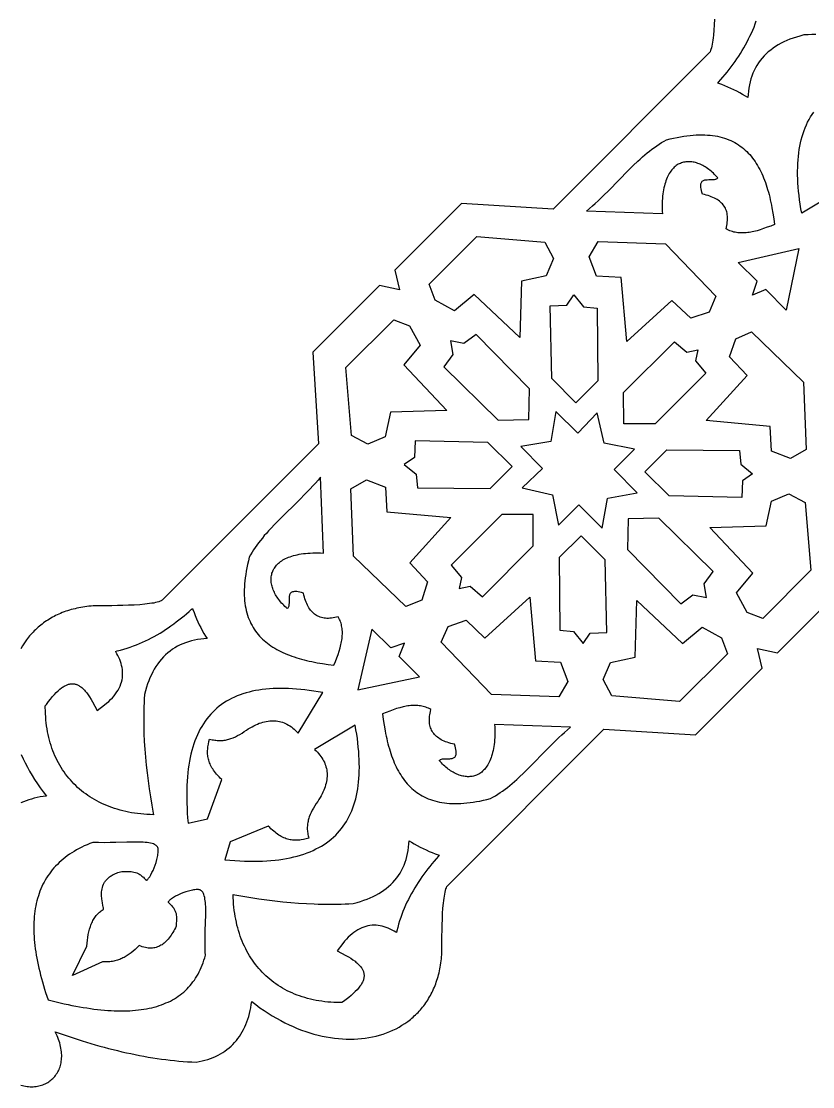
# Model space of a CAD drawing. Extents: x -535 to 1345, y -535 to 535.
# Drawn here: x -253.5 to -157.1, y 110.4 to 240.1 of the extents above; entities that cross this region are included whole.
import ezdxf

# ---------------------------------------------------------------- set-up
doc = ezdxf.new("R2010")
doc.units = 0
doc.layers.add('LAYER_1', color=18, linetype='CONTINUOUS')
doc.layers.add('LAYER_10', color=174, linetype='CONTINUOUS')

msp = doc.modelspace()

# ---------------------------------------------------------------- linework, layer by layer
at = {"layer": 'LAYER_1'}
for points in [[(-156.71, 238.55), (-157.18, 238.53), (-157.64, 238.51), (-158.16, 238.48), (-158.64, 238.35), (-159.06, 238.23), (-159.46, 238.1), (-159.85, 237.96), (-160.22, 237.81), (-160.59, 237.64), (-160.94, 237.47), (-161.27, 237.28), (-161.6, 237.08), (-161.91, 236.87), (-162.2, 236.65), (-162.49, 236.42), (-162.75, 236.17), (-163.01, 235.92), (-163.25, 235.65), (-163.47, 235.37), (-163.68, 235.08), (-163.87, 234.78), (-164.05, 234.47), (-164.21, 234.15), (-164.36, 233.82), (-164.49, 233.48), (-164.61, 233.13), (-164.71, 232.77), (-164.79, 232.4), (-164.86, 232.02), (-164.92, 231.63), (-164.96, 231.24), (-164.98, 230.86), (-165.27, 231.04), (-165.62, 231.24), (-165.97, 231.44), (-166.32, 231.62), (-166.68, 231.8), (-167.04, 231.97), (-167.41, 232.14), (-167.78, 232.29), (-168.15, 232.44), (-168.53, 232.58), (-168.66, 232.63), (-168.56, 232.74), (-168.29, 233.04), (-168.02, 233.35), (-167.76, 233.66), (-167.51, 233.97), (-167.26, 234.28), (-167.01, 234.6), (-166.77, 234.92), (-166.54, 235.25), (-166.31, 235.58), (-166.09, 235.91), (-165.87, 236.24), (-165.66, 236.58), (-165.46, 236.93), (-165.26, 237.28), (-165.07, 237.63), (-164.89, 237.99), (-164.72, 238.35), (-164.55, 238.71), (-164.39, 239.08), (-164.23, 239.45), (-164.09, 239.83), (-163.95, 240.22)], [(-153.47, 219.75), (-158.41, 216.77), (-158.51, 217.33), (-158.59, 217.87), (-158.67, 218.41), (-158.74, 218.94), (-158.79, 219.45), (-158.84, 219.96), (-158.88, 220.46), (-158.9, 220.95), (-158.92, 221.43), (-158.92, 221.91), (-158.91, 222.37), (-158.9, 222.82), (-158.87, 223.27), (-158.83, 223.7), (-158.78, 224.13), (-158.72, 224.54), (-158.65, 224.95), (-158.57, 225.35), (-158.48, 225.73), (-158.37, 226.11), (-158.26, 226.48), (-158.14, 226.84), (-158, 227.19), (-157.85, 227.53), (-157.7, 227.86), (-157.53, 228.18), (-157.35, 228.5), (-157.15, 228.8), (-156.95, 229.09)]]:
    msp.add_lwpolyline(points, dxfattribs=at)
for points in [[(-175.39, 216.69), (-184.63, 217.02), (-184.27, 217.34), (-183.92, 217.66), (-183.57, 217.97), (-183.23, 218.29), (-182.57, 218.93), (-181.93, 219.56), (-179.52, 222), (-178.95, 222.57), (-178.37, 223.11), (-178.09, 223.37), (-177.8, 223.63), (-177.52, 223.88), (-177.23, 224.12), (-176.95, 224.35), (-176.66, 224.58), (-176.37, 224.79), (-176.08, 225), (-175.79, 225.19), (-175.49, 225.38), (-175.19, 225.55), (-174.89, 225.71), (-174.45, 225.82), (-174.02, 225.92), (-173.6, 226.01), (-173.19, 226.09), (-172.79, 226.15), (-172.4, 226.21), (-172.02, 226.25), (-171.65, 226.29), (-171.28, 226.31), (-170.93, 226.32), (-170.58, 226.33), (-170.24, 226.32), (-169.91, 226.3), (-169.59, 226.28), (-169.28, 226.24), (-168.97, 226.2), (-168.68, 226.14), (-168.39, 226.08), (-168.11, 226), (-167.83, 225.92), (-167.57, 225.83), (-167.31, 225.73), (-167.06, 225.62), (-166.81, 225.51), (-166.58, 225.38), (-166.35, 225.25), (-166.13, 225.11), (-165.91, 224.96), (-165.7, 224.8), (-165.5, 224.64), (-165.3, 224.47), (-165.11, 224.29), (-164.93, 224.1), (-164.75, 223.91), (-164.58, 223.71), (-164.41, 223.5), (-164.25, 223.29), (-164.1, 223.07), (-163.95, 222.84), (-163.81, 222.6), (-163.67, 222.36), (-163.54, 222.12), (-163.41, 221.87), (-163.29, 221.61), (-163.17, 221.34), (-163.06, 221.07), (-162.95, 220.8), (-162.85, 220.52), (-162.75, 220.23), (-162.66, 219.94), (-162.57, 219.65), (-162.48, 219.35), (-162.4, 219.04), (-162.32, 218.73), (-162.25, 218.42), (-162.18, 218.1), (-162.11, 217.77), (-162.05, 217.45), (-161.94, 216.78), (-161.83, 216.1), (-161.74, 215.41), (-162.19, 215.22), (-162.63, 215.06), (-163.06, 214.9), (-163.47, 214.77), (-163.86, 214.65), (-164.25, 214.55), (-164.44, 214.51), (-164.63, 214.47), (-164.81, 214.44), (-164.99, 214.41), (-165.17, 214.39), (-165.35, 214.38), (-165.53, 214.37), (-165.7, 214.37), (-165.87, 214.37), (-166.04, 214.38), (-166.2, 214.4), (-166.37, 214.42), (-166.53, 214.46), (-166.7, 214.49), (-166.86, 214.54), (-167.02, 214.59), (-167.17, 214.65), (-167.33, 214.72), (-167.49, 214.79), (-167.64, 214.88), (-167.59, 215.09), (-167.54, 215.3), (-167.51, 215.5), (-167.48, 215.7), (-167.46, 215.89), (-167.45, 216.07), (-167.45, 216.26), (-167.46, 216.43), (-167.48, 216.6), (-167.51, 216.77), (-167.55, 216.93), (-167.6, 217.08), (-167.66, 217.23), (-167.72, 217.38), (-167.8, 217.52), (-167.88, 217.65), (-167.98, 217.78), (-168.08, 217.91), (-168.19, 218.02), (-168.31, 218.14), (-168.44, 218.25), (-168.58, 218.35), (-168.73, 218.45), (-168.89, 218.54), (-169.06, 218.63), (-169.24, 218.71), (-169.43, 218.79), (-169.62, 218.86), (-169.83, 218.93), (-170.04, 218.99), (-170.27, 219.05), (-170.5, 219.1), (-170.58, 219.34), (-170.63, 219.55), (-170.68, 219.75), (-170.71, 219.92), (-170.72, 220.08), (-170.72, 220.22), (-170.7, 220.34), (-170.68, 220.44), (-170.64, 220.53), (-170.6, 220.61), (-170.54, 220.67), (-170.47, 220.73), (-170.4, 220.77), (-170.32, 220.8), (-170.24, 220.83), (-170.15, 220.84), (-170.05, 220.86), (-169.95, 220.86), (-169.74, 220.87), (-169.33, 220.87), (-169.13, 220.88), (-169.03, 220.89), (-168.94, 220.91), (-168.86, 220.94), (-168.78, 220.98), (-168.71, 221.02), (-168.65, 221.08), (-168.78, 221.23), (-168.91, 221.37), (-169.05, 221.51), (-169.18, 221.64), (-169.32, 221.77), (-169.46, 221.9), (-169.6, 222.01), (-169.75, 222.12), (-169.89, 222.23), (-170.04, 222.33), (-170.18, 222.42), (-170.33, 222.51), (-170.48, 222.59), (-170.63, 222.66), (-170.77, 222.73), (-170.92, 222.79), (-171.07, 222.85), (-171.22, 222.9), (-171.37, 222.94), (-171.51, 222.98), (-171.66, 223.01), (-171.81, 223.03), (-171.95, 223.04), (-172.1, 223.05), (-172.24, 223.05), (-172.38, 223.05), (-172.52, 223.03), (-172.66, 223.01), (-172.8, 222.98), (-172.94, 222.95), (-173.07, 222.9), (-173.2, 222.85), (-173.33, 222.79), (-173.46, 222.73), (-173.58, 222.65), (-173.7, 222.57), (-173.82, 222.48), (-173.94, 222.38), (-174.05, 222.27), (-174.16, 222.16), (-174.26, 222.04), (-174.37, 221.9), (-174.46, 221.76), (-174.56, 221.61), (-174.65, 221.46), (-174.73, 221.29), (-174.81, 221.11), (-174.89, 220.93), (-174.96, 220.74), (-175.03, 220.53), (-175.09, 220.32), (-175.15, 220.1), (-175.2, 219.87), (-175.25, 219.63), (-175.29, 219.38), (-175.33, 219.12), (-175.36, 218.85), (-175.38, 218.57), (-175.4, 218.29), (-175.41, 217.99), (-175.42, 217.68), (-175.42, 217.36), (-175.41, 217.03)], [(-198.31, 206.89), (-200.71, 204.89), (-203.08, 206.18), (-203.81, 208.12), (-198.01, 213.95), (-189.7, 213.26), (-188.66, 211.27), (-189.54, 209.17), (-192.55, 208.52), (-192.74, 201.65)], [(-171.91, 203.99), (-174.23, 206.17), (-179.71, 201.17), (-180.4, 208.96), (-183.41, 209.12), (-184.31, 211.45), (-183.21, 213.33), (-175.02, 213.03), (-168.88, 206.66), (-169.68, 204.71)], [(-160.33, 204.99), (-162.8, 207.47), (-164.42, 206.81), (-163.85, 208.49), (-166.14, 210.78), (-158.75, 212.48)], [(-183.27, 196.37), (-185.92, 193.71), (-188.87, 196.66), (-189.06, 205.51), (-187.03, 205.58), (-186.18, 206.83), (-184.99, 205.39), (-183.33, 205.22)], [(-201.65, 192.74), (-208.52, 192.55), (-209.17, 189.54), (-211.27, 188.66), (-213.26, 189.7), (-213.95, 198.01), (-208.12, 203.81), (-206.18, 203.08), (-204.89, 200.71), (-206.89, 198.31)], [(-191.65, 191.65), (-191.57, 195.4), (-198.06, 202.02), (-199.56, 200.92), (-201.22, 201.22), (-200.92, 199.56), (-202.02, 198.06), (-195.4, 191.57)], [(-176.28, 191.12), (-180.09, 191.13), (-180.09, 191.15), (-180.11, 194.95), (-173.92, 201.13), (-172.42, 199.88), (-171.08, 200.14), (-171.35, 198.8), (-170.09, 197.3)], [(-162.11, 187.81), (-162.26, 190.83), (-170.05, 191.52), (-165.05, 197), (-167.23, 199.31), (-166.45, 201.48), (-164.55, 202.33), (-158.19, 196.2), (-157.89, 188.01), (-159.78, 186.91)], [(-182.05, 182.05), (-182.04, 182.09), (-178.45, 182.74), (-181.27, 185.56), (-178.79, 188.04), (-182.47, 188.79), (-183.33, 192.48), (-185.69, 189.99), (-188.36, 192.65), (-188.99, 188.99), (-192.65, 188.36), (-189.99, 185.69), (-192.48, 183.33), (-188.79, 182.47), (-188.04, 178.79), (-185.56, 181.27), (-182.74, 178.45), (-182.09, 182.04)], [(-196.37, 183.27), (-193.71, 185.92), (-196.66, 188.87), (-205.51, 189.06), (-205.58, 187.03), (-206.83, 186.18), (-205.39, 184.99), (-205.22, 183.33)], [(-174.56, 182.35), (-177.51, 185.3), (-174.85, 187.96), (-166, 187.89), (-165.83, 186.23), (-164.4, 185.05), (-165.64, 184.19), (-165.71, 182.16)], [(-216.69, 175.39), (-217.02, 184.63), (-217.34, 184.27), (-217.66, 183.92), (-217.97, 183.57), (-218.29, 183.23), (-218.93, 182.57), (-219.56, 181.93), (-222, 179.52), (-222.57, 178.95), (-223.11, 178.37), (-223.37, 178.09), (-223.63, 177.8), (-223.88, 177.52), (-224.12, 177.23), (-224.35, 176.95), (-224.58, 176.66), (-224.79, 176.37), (-225, 176.08), (-225.19, 175.79), (-225.38, 175.49), (-225.55, 175.19), (-225.71, 174.89), (-225.82, 174.45), (-225.92, 174.02), (-226.01, 173.6), (-226.09, 173.19), (-226.15, 172.79), (-226.21, 172.4), (-226.25, 172.02), (-226.29, 171.65), (-226.31, 171.28), (-226.32, 170.93), (-226.33, 170.58), (-226.32, 170.24), (-226.3, 169.91), (-226.28, 169.59), (-226.24, 169.28), (-226.2, 168.97), (-226.14, 168.68), (-226.08, 168.39), (-226, 168.11), (-225.92, 167.83), (-225.83, 167.57), (-225.73, 167.31), (-225.62, 167.06), (-225.51, 166.81), (-225.38, 166.58), (-225.25, 166.35), (-225.11, 166.13), (-224.96, 165.91), (-224.8, 165.7), (-224.64, 165.5), (-224.47, 165.3), (-224.29, 165.11), (-224.1, 164.93), (-223.91, 164.75), (-223.71, 164.58), (-223.5, 164.41), (-223.29, 164.25), (-223.07, 164.1), (-222.84, 163.95), (-222.6, 163.81), (-222.36, 163.67), (-222.12, 163.54), (-221.87, 163.41), (-221.61, 163.29), (-221.34, 163.17), (-221.07, 163.06), (-220.8, 162.95), (-220.52, 162.85), (-220.23, 162.75), (-219.94, 162.66), (-219.65, 162.57), (-219.35, 162.48), (-219.04, 162.4), (-218.73, 162.32), (-218.42, 162.25), (-218.1, 162.18), (-217.77, 162.11), (-217.45, 162.05), (-216.78, 161.94), (-216.1, 161.83), (-215.41, 161.74), (-215.22, 162.19), (-215.06, 162.63), (-214.9, 163.06), (-214.77, 163.47), (-214.65, 163.86), (-214.55, 164.25), (-214.51, 164.44), (-214.47, 164.63), (-214.44, 164.81), (-214.41, 164.99), (-214.39, 165.17), (-214.38, 165.35), (-214.37, 165.53), (-214.37, 165.7), (-214.37, 165.87), (-214.38, 166.04), (-214.4, 166.2), (-214.42, 166.37), (-214.46, 166.53), (-214.49, 166.7), (-214.54, 166.86), (-214.59, 167.02), (-214.65, 167.17), (-214.72, 167.33), (-214.79, 167.49), (-214.88, 167.64), (-215.09, 167.59), (-215.3, 167.54), (-215.5, 167.51), (-215.7, 167.48), (-215.89, 167.46), (-216.07, 167.45), (-216.26, 167.45), (-216.43, 167.46), (-216.6, 167.48), (-216.77, 167.51), (-216.93, 167.55), (-217.08, 167.6), (-217.23, 167.66), (-217.38, 167.72), (-217.52, 167.8), (-217.65, 167.88), (-217.78, 167.98), (-217.91, 168.08), (-218.02, 168.19), (-218.14, 168.31), (-218.25, 168.44), (-218.35, 168.58), (-218.45, 168.73), (-218.54, 168.89), (-218.63, 169.06), (-218.71, 169.24), (-218.79, 169.43), (-218.86, 169.62), (-218.93, 169.83), (-218.99, 170.04), (-219.05, 170.27), (-219.1, 170.5), (-219.34, 170.58), (-219.55, 170.63), (-219.75, 170.68), (-219.92, 170.71), (-220.08, 170.72), (-220.22, 170.72), (-220.34, 170.7), (-220.44, 170.68), (-220.53, 170.64), (-220.61, 170.6), (-220.67, 170.54), (-220.73, 170.47), (-220.77, 170.4), (-220.8, 170.32), (-220.83, 170.24), (-220.84, 170.15), (-220.86, 170.05), (-220.86, 169.95), (-220.87, 169.74), (-220.87, 169.33), (-220.88, 169.13), (-220.89, 169.03), (-220.91, 168.94), (-220.94, 168.86), (-220.98, 168.78), (-221.02, 168.71), (-221.08, 168.65), (-221.23, 168.78), (-221.37, 168.91), (-221.51, 169.05), (-221.64, 169.18), (-221.77, 169.32), (-221.9, 169.46), (-222.01, 169.6), (-222.12, 169.75), (-222.23, 169.89), (-222.33, 170.04), (-222.42, 170.18), (-222.51, 170.33), (-222.59, 170.48), (-222.66, 170.63), (-222.73, 170.77), (-222.79, 170.92), (-222.85, 171.07), (-222.9, 171.22), (-222.94, 171.37), (-222.98, 171.51), (-223.01, 171.66), (-223.03, 171.81), (-223.04, 171.95), (-223.05, 172.1), (-223.05, 172.24), (-223.05, 172.38), (-223.03, 172.52), (-223.01, 172.66), (-222.98, 172.8), (-222.95, 172.94), (-222.9, 173.07), (-222.85, 173.2), (-222.79, 173.33), (-222.73, 173.46), (-222.65, 173.58), (-222.57, 173.7), (-222.48, 173.82), (-222.38, 173.94), (-222.27, 174.05), (-222.16, 174.16), (-222.04, 174.26), (-221.9, 174.37), (-221.76, 174.46), (-221.61, 174.56), (-221.46, 174.65), (-221.29, 174.73), (-221.11, 174.81), (-220.93, 174.89), (-220.74, 174.96), (-220.53, 175.03), (-220.32, 175.09), (-220.1, 175.15), (-219.87, 175.2), (-219.63, 175.25), (-219.38, 175.29), (-219.12, 175.33), (-218.85, 175.36), (-218.57, 175.38), (-218.29, 175.4), (-217.99, 175.41), (-217.68, 175.42), (-217.36, 175.42), (-217.03, 175.41)], [(-206.17, 174.23), (-203.99, 171.91), (-204.71, 169.68), (-206.66, 168.88), (-213.03, 175.02), (-213.33, 183.21), (-211.45, 184.31), (-209.12, 183.41), (-208.96, 180.4), (-201.17, 179.71)], [(-158, 181.56), (-157.31, 173.32), (-163.14, 167.45), (-165.08, 168.18), (-166.37, 170.54), (-164.37, 172.95), (-169.61, 178.51), (-162.74, 178.71), (-162.09, 181.72), (-159.99, 182.6)], [(-191.12, 176.28), (-191.13, 180.09), (-191.15, 180.09), (-194.95, 180.11), (-201.13, 173.92), (-199.88, 172.42), (-200.14, 171.08), (-198.8, 171.35), (-197.3, 170.09)], [(-170, 170), (-170.31, 171.67), (-169.2, 173.16), (-175.82, 179.65), (-179.57, 179.57), (-179.65, 175.82), (-173.16, 169.2), (-171.67, 170.31)], [(-182.35, 174.56), (-185.3, 177.51), (-187.96, 174.85), (-187.89, 166), (-186.23, 165.83), (-185.05, 164.4), (-184.19, 165.64), (-182.16, 165.71)], [(-202.33, 164.55), (-201.48, 166.45), (-199.31, 167.23), (-197, 165.05), (-191.52, 170.05), (-190.83, 162.26), (-187.81, 162.11), (-186.91, 159.78), (-188.01, 157.89), (-196.2, 158.19)], [(-249.69, 157.92), (-249.45, 158.18), (-249.23, 158.42), (-249, 158.63), (-248.78, 158.82), (-248.57, 158.99), (-248.47, 159.06), (-248.37, 159.12), (-248.27, 159.18), (-248.17, 159.24), (-248.08, 159.29), (-247.98, 159.33), (-247.89, 159.37), (-247.8, 159.4), (-247.72, 159.43), (-247.63, 159.45), (-247.55, 159.47), (-247.47, 159.48), (-247.39, 159.49), (-247.31, 159.49), (-247.23, 159.49), (-247.16, 159.49), (-247.08, 159.48), (-247.01, 159.47), (-246.93, 159.45), (-246.86, 159.43), (-246.78, 159.41), (-246.7, 159.38), (-246.62, 159.35), (-246.54, 159.31), (-246.46, 159.26), (-246.38, 159.21), (-246.3, 159.16), (-246.22, 159.1), (-246.13, 159.03), (-246.05, 158.96), (-245.96, 158.88), (-245.87, 158.79), (-245.79, 158.7), (-245.7, 158.6), (-245.61, 158.5), (-245.52, 158.39), (-245.34, 158.15), (-245.16, 157.88), (-244.98, 157.59), (-244.8, 157.27), (-244.26, 156.23), (-243.36, 156.91), (-243.09, 157.12), (-242.84, 157.34), (-242.6, 157.57), (-242.39, 157.79), (-242.19, 158.02), (-242, 158.25), (-241.84, 158.49), (-241.69, 158.72), (-241.56, 158.96), (-241.45, 159.21), (-241.35, 159.46), (-241.27, 159.7), (-241.21, 159.96), (-241.17, 160.21), (-241.15, 160.46), (-241.14, 160.71), (-241.15, 160.96), (-241.17, 161.21), (-241.21, 161.46), (-241.26, 161.71), (-241.33, 161.95), (-241.41, 162.19), (-241.5, 162.43), (-241.61, 162.67), (-241.72, 162.91), (-241.85, 163.14), (-241.98, 163.37), (-242.02, 163.43), (-241.8, 163.49), (-241.4, 163.59), (-241, 163.7), (-240.6, 163.82), (-240.22, 163.95), (-239.83, 164.09), (-239.45, 164.23), (-239.08, 164.39), (-238.71, 164.55), (-238.35, 164.72), (-237.99, 164.89), (-237.63, 165.07), (-237.28, 165.26), (-236.93, 165.46), (-236.58, 165.66), (-236.24, 165.87), (-235.91, 166.09), (-235.58, 166.31), (-235.25, 166.54), (-234.92, 166.77), (-234.6, 167.01), (-234.28, 167.26), (-233.97, 167.51), (-233.66, 167.76), (-233.35, 168.02), (-233.04, 168.29), (-232.74, 168.56), (-232.63, 168.66), (-232.58, 168.53), (-232.44, 168.15), (-232.29, 167.78), (-232.14, 167.41), (-231.97, 167.04), (-231.8, 166.68), (-231.62, 166.32), (-231.44, 165.97), (-231.24, 165.62), (-231.04, 165.27), (-230.86, 164.98), (-231.24, 164.96), (-231.63, 164.92), (-232.02, 164.86), (-232.4, 164.79), (-232.77, 164.71), (-233.13, 164.61), (-233.48, 164.49), (-233.82, 164.36), (-234.15, 164.21), (-234.47, 164.05), (-234.78, 163.87), (-235.08, 163.68), (-235.37, 163.47), (-235.65, 163.25), (-235.92, 163.01), (-236.17, 162.75), (-236.42, 162.49), (-236.65, 162.2), (-236.87, 161.91), (-237.08, 161.6), (-237.28, 161.27), (-237.47, 160.94), (-237.64, 160.59), (-237.81, 160.22), (-237.96, 159.85), (-238.1, 159.46), (-238.23, 159.06), (-238.35, 158.64), (-238.48, 158.16), (-238.51, 157.64), (-238.53, 157.18), (-238.55, 156.71), (-238.56, 156.24), (-238.57, 155.78), (-238.57, 155.31), (-238.57, 154.84), (-238.57, 154.37), (-238.56, 153.89), (-238.54, 153.42), (-238.5, 152.47), (-238.45, 151.52), (-238.37, 150.56), (-238.28, 149.59), (-238.17, 148.63), (-238.05, 147.66), (-237.92, 146.68), (-237.76, 145.7), (-237.6, 144.72), (-237.42, 143.74), (-237.38, 143.54), (-237.39, 143.54), (-237.79, 143.56), (-238.18, 143.58), (-238.56, 143.6), (-238.94, 143.64), (-239.32, 143.68), (-239.69, 143.73), (-240.05, 143.79), (-240.41, 143.86), (-240.76, 143.93), (-241.11, 144.02), (-241.45, 144.1), (-241.79, 144.2), (-242.12, 144.3), (-242.45, 144.41), (-242.77, 144.53), (-243.08, 144.65), (-243.39, 144.79), (-243.69, 144.92), (-243.99, 145.07), (-244.28, 145.22), (-244.57, 145.38), (-244.84, 145.54), (-245.12, 145.71), (-245.38, 145.89), (-245.64, 146.07), (-245.9, 146.26), (-246.15, 146.46), (-246.39, 146.66), (-246.62, 146.87), (-246.85, 147.09), (-247.08, 147.31), (-247.29, 147.53), (-247.5, 147.77), (-247.71, 148.01), (-247.91, 148.25), (-248.1, 148.5), (-248.28, 148.76), (-248.46, 149.02), (-248.63, 149.29), (-248.79, 149.56), (-248.95, 149.84), (-249.1, 150.13), (-249.24, 150.42), (-249.38, 150.72), (-249.51, 151.02), (-249.63, 151.33), (-249.75, 151.64), (-249.85, 151.96), (-249.95, 152.29), (-250.05, 152.62), (-250.13, 152.95), (-250.21, 153.29), (-250.28, 153.64), (-250.34, 153.99), (-250.4, 154.35), (-250.44, 154.71), (-250.48, 155.07), (-250.51, 155.45), (-250.54, 155.82), (-250.55, 156.2), (-250.56, 156.59), (-250.56, 156.78), (-250.42, 156.98), (-250.17, 157.32), (-249.93, 157.63)], [(-181.56, 158), (-182.6, 159.99), (-181.72, 162.09), (-178.71, 162.74), (-178.51, 169.61), (-172.95, 164.37), (-170.54, 166.37), (-168.18, 165.08), (-167.45, 163.14), (-173.32, 157.31)], [(-204.99, 160.33), (-207.47, 162.8), (-206.81, 164.42), (-208.49, 163.85), (-210.78, 166.14), (-212.48, 158.75)], [(-219.75, 153.47), (-216.77, 158.41), (-217.33, 158.51), (-217.87, 158.59), (-218.41, 158.67), (-218.94, 158.74), (-219.45, 158.79), (-219.96, 158.84), (-220.46, 158.88), (-220.95, 158.9), (-221.43, 158.92), (-221.91, 158.92), (-222.37, 158.91), (-222.82, 158.9), (-223.26, 158.87), (-223.7, 158.83), (-224.13, 158.78), (-224.54, 158.72), (-224.95, 158.65), (-225.35, 158.57), (-225.73, 158.48), (-226.11, 158.37), (-226.48, 158.26), (-226.84, 158.14), (-227.19, 158), (-227.53, 157.85), (-227.86, 157.7), (-228.18, 157.53), (-228.5, 157.35), (-228.8, 157.15), (-229.09, 156.95), (-229.38, 156.74), (-229.65, 156.51), (-229.91, 156.28), (-230.17, 156.03), (-230.41, 155.77), (-230.65, 155.5), (-230.87, 155.22), (-231.09, 154.92), (-231.3, 154.62), (-231.49, 154.3), (-231.68, 153.98), (-231.86, 153.64), (-232.02, 153.28), (-232.18, 152.92), (-232.33, 152.55), (-232.46, 152.16), (-232.59, 151.76), (-232.71, 151.35), (-232.82, 150.93), (-232.91, 150.5), (-233, 150.05), (-233.08, 149.59), (-233.15, 149.12), (-233.21, 148.64), (-233.25, 148.15), (-233.29, 147.64), (-233.32, 147.12), (-233.34, 146.59), (-233.34, 146.05), (-233.34, 145.49), (-233.33, 144.93), (-233.3, 144.35), (-233.27, 143.75), (-233.23, 143.15), (-233.17, 142.53), (-230.82, 143.06), (-229.06, 147.82), (-229.24, 147.99), (-229.4, 148.15), (-229.55, 148.32), (-229.69, 148.48), (-229.82, 148.64), (-229.95, 148.8), (-230.06, 148.95), (-230.16, 149.11), (-230.26, 149.26), (-230.34, 149.42), (-230.42, 149.57), (-230.49, 149.72), (-230.55, 149.87), (-230.61, 150.02), (-230.66, 150.17), (-230.7, 150.32), (-230.73, 150.47), (-230.75, 150.62), (-230.77, 150.77), (-230.79, 150.92), (-230.79, 151.06), (-230.8, 151.21), (-230.79, 151.36), (-230.78, 151.52), (-230.77, 151.67), (-230.75, 151.82), (-230.7, 152.13), (-230.63, 152.44), (-230.54, 152.76), (-230.39, 152.72), (-230.23, 152.68), (-230.08, 152.65), (-229.93, 152.62), (-229.78, 152.6), (-229.63, 152.58), (-229.49, 152.58), (-229.34, 152.57), (-229.2, 152.57), (-229.06, 152.58), (-228.91, 152.59), (-228.77, 152.61), (-228.63, 152.63), (-228.5, 152.66), (-228.36, 152.69), (-228.22, 152.73), (-228.08, 152.77), (-227.95, 152.81), (-227.68, 152.92), (-227.41, 153.04), (-227.14, 153.17), (-226.87, 153.32), (-226.6, 153.48), (-226.33, 153.66), (-226.06, 153.84), (-225.83, 153.99), (-225.6, 154.13), (-225.37, 154.26), (-225.15, 154.38), (-224.92, 154.48), (-224.7, 154.58), (-224.49, 154.67), (-224.27, 154.75), (-224.06, 154.81), (-223.85, 154.87), (-223.64, 154.91), (-223.43, 154.95), (-223.22, 154.97), (-223.02, 154.99), (-222.82, 154.99), (-222.62, 154.98), (-222.43, 154.97), (-222.23, 154.94), (-222.04, 154.9), (-221.85, 154.85), (-221.66, 154.8), (-221.48, 154.73), (-221.3, 154.65), (-221.12, 154.56), (-220.94, 154.46), (-220.76, 154.35), (-220.59, 154.23), (-220.41, 154.1), (-220.24, 153.96), (-220.08, 153.8), (-219.91, 153.64)], [(-196.33, 145.51), (-196.03, 145.67), (-195.73, 145.85), (-195.44, 146.03), (-195.14, 146.23), (-194.85, 146.43), (-194.56, 146.65), (-194.27, 146.87), (-193.99, 147.1), (-193.7, 147.34), (-193.42, 147.59), (-193.13, 147.85), (-192.85, 148.11), (-192.28, 148.66), (-191.7, 149.22), (-189.29, 151.66), (-188.65, 152.29), (-187.99, 152.93), (-187.65, 153.25), (-187.31, 153.57), (-186.95, 153.88), (-186.6, 154.2), (-195.83, 154.53), (-195.81, 154.19), (-195.81, 153.86), (-195.81, 153.54), (-195.81, 153.24), (-195.82, 152.94), (-195.84, 152.65), (-195.86, 152.37), (-195.89, 152.1), (-195.93, 151.84), (-195.97, 151.59), (-196.02, 151.35), (-196.07, 151.12), (-196.13, 150.9), (-196.19, 150.69), (-196.26, 150.49), (-196.33, 150.29), (-196.41, 150.11), (-196.49, 149.93), (-196.57, 149.77), (-196.66, 149.61), (-196.76, 149.46), (-196.86, 149.32), (-196.96, 149.19), (-197.06, 149.06), (-197.17, 148.95), (-197.29, 148.84), (-197.4, 148.74), (-197.52, 148.65), (-197.64, 148.57), (-197.76, 148.49), (-197.89, 148.43), (-198.02, 148.37), (-198.15, 148.32), (-198.28, 148.27), (-198.42, 148.24), (-198.56, 148.21), (-198.7, 148.19), (-198.84, 148.18), (-198.98, 148.17), (-199.12, 148.17), (-199.27, 148.18), (-199.41, 148.19), (-199.56, 148.22), (-199.71, 148.25), (-199.86, 148.28), (-200, 148.32), (-200.15, 148.37), (-200.3, 148.43), (-200.45, 148.49), (-200.6, 148.56), (-200.74, 148.63), (-200.89, 148.71), (-201.04, 148.8), (-201.19, 148.89), (-201.33, 148.99), (-201.47, 149.1), (-201.62, 149.21), (-201.76, 149.33), (-201.9, 149.45), (-202.04, 149.58), (-202.17, 149.71), (-202.31, 149.85), (-202.44, 149.99), (-202.57, 150.14), (-202.51, 150.2), (-202.44, 150.25), (-202.36, 150.28), (-202.28, 150.31), (-202.19, 150.33), (-202.1, 150.34), (-201.9, 150.36), (-201.48, 150.36), (-201.27, 150.36), (-201.17, 150.37), (-201.08, 150.38), (-200.99, 150.4), (-200.9, 150.42), (-200.82, 150.45), (-200.75, 150.5), (-200.68, 150.55), (-200.63, 150.61), (-200.58, 150.69), (-200.54, 150.78), (-200.52, 150.88), (-200.5, 151.01), (-200.5, 151.14), (-200.52, 151.3), (-200.54, 151.47), (-200.59, 151.67), (-200.65, 151.89), (-200.72, 152.13), (-200.96, 152.18), (-201.18, 152.23), (-201.39, 152.29), (-201.6, 152.36), (-201.8, 152.43), (-201.98, 152.51), (-202.16, 152.59), (-202.33, 152.68), (-202.49, 152.77), (-202.64, 152.87), (-202.78, 152.98), (-202.91, 153.08), (-203.03, 153.2), (-203.14, 153.32), (-203.25, 153.44), (-203.34, 153.57), (-203.43, 153.7), (-203.5, 153.84), (-203.57, 153.99), (-203.62, 154.14), (-203.67, 154.29), (-203.71, 154.45), (-203.74, 154.62), (-203.76, 154.79), (-203.77, 154.97), (-203.77, 155.15), (-203.76, 155.33), (-203.74, 155.53), (-203.72, 155.72), (-203.68, 155.92), (-203.63, 156.13), (-203.58, 156.34), (-203.73, 156.43), (-203.89, 156.5), (-204.05, 156.57), (-204.21, 156.63), (-204.37, 156.68), (-204.53, 156.73), (-204.69, 156.77), (-204.85, 156.8), (-205.02, 156.82), (-205.18, 156.84), (-205.35, 156.85), (-205.52, 156.85), (-205.7, 156.85), (-205.87, 156.84), (-206.05, 156.83), (-206.23, 156.81), (-206.41, 156.78), (-206.59, 156.75), (-206.78, 156.71), (-206.97, 156.67), (-207.36, 156.57), (-207.76, 156.46), (-208.17, 156.32), (-208.59, 156.17), (-209.03, 156), (-209.48, 155.81), (-209.39, 155.12), (-209.29, 154.44), (-209.17, 153.77), (-209.11, 153.45), (-209.04, 153.12), (-208.97, 152.81), (-208.9, 152.49), (-208.82, 152.18), (-208.74, 151.88), (-208.65, 151.58), (-208.56, 151.28), (-208.47, 150.99), (-208.37, 150.7), (-208.27, 150.42), (-208.16, 150.15), (-208.05, 149.88), (-207.93, 149.61), (-207.81, 149.36), (-207.68, 149.1), (-207.55, 148.86), (-207.41, 148.62), (-207.27, 148.38), (-207.12, 148.16), (-206.97, 147.94), (-206.81, 147.72), (-206.64, 147.51), (-206.47, 147.31), (-206.29, 147.12), (-206.11, 146.93), (-205.92, 146.75), (-205.72, 146.58), (-205.52, 146.42), (-205.31, 146.26), (-205.1, 146.11), (-204.87, 145.97), (-204.64, 145.84), (-204.41, 145.71), (-204.16, 145.6), (-203.91, 145.49), (-203.65, 145.39), (-203.39, 145.3), (-203.11, 145.22), (-202.83, 145.15), (-202.54, 145.08), (-202.25, 145.03), (-201.94, 144.98), (-201.63, 144.95), (-201.31, 144.92), (-200.98, 144.9), (-200.64, 144.9), (-200.29, 144.9), (-199.94, 144.91), (-199.57, 144.94), (-199.2, 144.97), (-198.82, 145.02), (-198.43, 145.07), (-198.03, 145.14), (-197.62, 145.21), (-197.2, 145.3), (-196.77, 145.4)], [(-212.81, 154.45), (-217.75, 151.47), (-217.58, 151.31), (-217.42, 151.14), (-217.27, 150.98), (-217.13, 150.81), (-216.99, 150.64), (-216.87, 150.46), (-216.76, 150.28), (-216.66, 150.11), (-216.57, 149.93), (-216.5, 149.74), (-216.43, 149.56), (-216.37, 149.37), (-216.32, 149.18), (-216.28, 148.99), (-216.26, 148.79), (-216.24, 148.6), (-216.23, 148.4), (-216.24, 148.2), (-216.25, 148), (-216.27, 147.79), (-216.31, 147.59), (-216.36, 147.38), (-216.41, 147.17), (-216.48, 146.95), (-216.55, 146.74), (-216.64, 146.52), (-216.74, 146.3), (-216.85, 146.08), (-216.96, 145.85), (-217.09, 145.62), (-217.23, 145.4), (-217.38, 145.16), (-217.57, 144.89), (-217.74, 144.62), (-217.9, 144.35), (-218.05, 144.08), (-218.18, 143.82), (-218.3, 143.55), (-218.41, 143.27), (-218.45, 143.14), (-218.49, 143), (-218.53, 142.86), (-218.56, 142.73), (-218.59, 142.59), (-218.61, 142.45), (-218.63, 142.31), (-218.64, 142.17), (-218.65, 142.02), (-218.65, 141.88), (-218.65, 141.73), (-218.64, 141.59), (-218.62, 141.44), (-218.6, 141.29), (-218.58, 141.14), (-218.54, 140.99), (-218.5, 140.83), (-218.46, 140.68), (-218.78, 140.6), (-219.09, 140.53), (-219.4, 140.47), (-219.55, 140.46), (-219.71, 140.44), (-219.86, 140.43), (-220.01, 140.43), (-220.16, 140.43), (-220.31, 140.44), (-220.46, 140.45), (-220.61, 140.47), (-220.75, 140.49), (-220.9, 140.53), (-221.05, 140.57), (-221.2, 140.61), (-221.35, 140.67), (-221.5, 140.73), (-221.65, 140.8), (-221.81, 140.88), (-221.96, 140.96), (-222.11, 141.06), (-222.27, 141.16), (-222.43, 141.28), (-222.58, 141.4), (-222.74, 141.53), (-222.9, 141.67), (-223.07, 141.82), (-223.23, 141.99), (-223.4, 142.16), (-228.05, 140.26), (-228.69, 138.05), (-228.07, 138), (-227.47, 137.95), (-226.88, 137.92), (-226.3, 137.9), (-225.73, 137.88), (-225.17, 137.88), (-224.63, 137.89), (-224.1, 137.9), (-223.58, 137.93), (-223.08, 137.97), (-222.58, 138.02), (-222.1, 138.07), (-221.63, 138.14), (-221.17, 138.22), (-220.73, 138.31), (-220.29, 138.41), (-219.87, 138.51), (-219.46, 138.63), (-219.06, 138.76), (-218.68, 138.9), (-218.3, 139.04), (-217.94, 139.2), (-217.59, 139.37), (-217.25, 139.54), (-216.92, 139.73), (-216.6, 139.93), (-216.3, 140.13), (-216, 140.35), (-215.72, 140.57), (-215.45, 140.81), (-215.19, 141.05), (-214.95, 141.31), (-214.71, 141.57), (-214.48, 141.85), (-214.27, 142.13), (-214.07, 142.42), (-213.88, 142.73), (-213.7, 143.04), (-213.53, 143.36), (-213.37, 143.69), (-213.22, 144.03), (-213.09, 144.38), (-212.96, 144.74), (-212.85, 145.11), (-212.74, 145.49), (-212.65, 145.88), (-212.57, 146.27), (-212.5, 146.68), (-212.44, 147.1), (-212.39, 147.52), (-212.35, 147.96), (-212.33, 148.4), (-212.31, 148.85), (-212.3, 149.32), (-212.31, 149.79), (-212.32, 150.27), (-212.35, 150.76), (-212.38, 151.26), (-212.43, 151.77), (-212.48, 152.29), (-212.55, 152.81), (-212.63, 153.35), (-212.72, 153.89)], [(-231.05, 126.44), (-231.07, 126.79), (-231.08, 127.14), (-231.09, 127.85), (-231.09, 128.55), (-231.07, 129.25), (-231.03, 130.58), (-231.02, 131.21), (-231.01, 131.8), (-231.02, 132.08), (-231.02, 132.35), (-231.04, 132.6), (-231.05, 132.84), (-231.08, 133.07), (-231.11, 133.28), (-231.14, 133.48), (-231.19, 133.66), (-231.24, 133.83), (-231.3, 133.97), (-231.34, 134.04), (-231.37, 134.1), (-231.41, 134.16), (-231.46, 134.21), (-231.5, 134.25), (-231.55, 134.29), (-231.6, 134.33), (-231.65, 134.36), (-231.71, 134.38), (-231.77, 134.4), (-231.83, 134.41), (-231.9, 134.42), (-232.04, 134.42), (-232.18, 134.42), (-232.33, 134.4), (-232.49, 134.38), (-232.64, 134.36), (-232.8, 134.32), (-232.97, 134.28), (-233.13, 134.24), (-233.46, 134.14), (-233.79, 134.02), (-234.11, 133.89), (-234.41, 133.75), (-234.69, 133.61), (-234.95, 133.46), (-235.17, 133.32), (-235.26, 133.26), (-235.35, 133.19), (-235.42, 133.13), (-235.48, 133.07), (-235.52, 133.02), (-235.56, 132.97), (-235.58, 132.93), (-235.58, 132.89), (-235.57, 132.87), (-235.56, 132.85), (-235.55, 132.84), (-235.53, 132.83), (-235.42, 132.73), (-235.32, 132.63), (-235.22, 132.53), (-235.14, 132.43), (-235.06, 132.34), (-234.99, 132.24), (-234.92, 132.15), (-234.86, 132.05), (-234.81, 131.96), (-234.77, 131.87), (-234.73, 131.78), (-234.69, 131.69), (-234.66, 131.6), (-234.64, 131.51), (-234.6, 131.33), (-234.58, 131.15), (-234.57, 130.98), (-234.57, 130.81), (-234.58, 130.64), (-234.6, 130.31), (-234.62, 129.98), (-234.72, 129.78), (-234.82, 129.58), (-234.92, 129.39), (-235.03, 129.21), (-235.13, 129.03), (-235.24, 128.87), (-235.35, 128.71), (-235.46, 128.55), (-235.58, 128.41), (-235.7, 128.28), (-235.82, 128.15), (-235.94, 128.03), (-236.07, 127.92), (-236.2, 127.82), (-236.33, 127.72), (-236.47, 127.64), (-236.61, 127.56), (-236.75, 127.5), (-236.89, 127.44), (-237.04, 127.39), (-237.2, 127.35), (-237.35, 127.32), (-237.51, 127.31), (-237.68, 127.3), (-237.84, 127.3), (-238.02, 127.31), (-238.19, 127.33), (-238.37, 127.37), (-238.56, 127.41), (-238.75, 127.46), (-238.94, 127.53), (-239.14, 127.6), (-239.39, 127.37), (-239.63, 127.15), (-239.87, 126.94), (-240.11, 126.74), (-240.35, 126.56), (-240.59, 126.39), (-240.84, 126.24), (-240.97, 126.17), (-241.1, 126.1), (-241.23, 126.04), (-241.37, 125.98), (-241.5, 125.92), (-241.64, 125.87), (-241.78, 125.83), (-241.93, 125.79), (-242.08, 125.75), (-242.23, 125.72), (-242.38, 125.69), (-242.54, 125.67), (-242.71, 125.65), (-242.88, 125.64), (-243.05, 125.63), (-243.23, 125.62), (-243.41, 125.63), (-243.6, 125.63), (-247.26, 123.97), (-245.5, 127.54), (-245.47, 127.89), (-245.44, 128.25), (-245.39, 128.6), (-245.33, 128.94), (-245.25, 129.28), (-245.17, 129.61), (-245.07, 129.92), (-245.01, 130.08), (-244.96, 130.23), (-244.89, 130.37), (-244.83, 130.52), (-244.76, 130.65), (-244.69, 130.79), (-244.61, 130.92), (-244.53, 131.04), (-244.44, 131.16), (-244.36, 131.28), (-244.26, 131.39), (-244.17, 131.49), (-244.06, 131.59), (-243.96, 131.69), (-243.85, 131.77), (-243.74, 131.86), (-243.62, 131.93), (-243.5, 132), (-243.49, 132.05), (-243.48, 132.12), (-243.49, 132.2), (-243.5, 132.29), (-243.59, 132.79), (-243.64, 133.1), (-243.67, 133.26), (-243.69, 133.43), (-243.7, 133.6), (-243.71, 133.78), (-243.71, 133.96), (-243.7, 134.15), (-243.68, 134.33), (-243.65, 134.52), (-243.61, 134.7), (-243.55, 134.89), (-243.47, 135.07), (-243.43, 135.16), (-243.38, 135.25), (-243.33, 135.33), (-243.27, 135.42), (-243.21, 135.51), (-243.14, 135.59), (-243.07, 135.67), (-242.99, 135.75), (-242.91, 135.83), (-242.82, 135.91), (-242.73, 135.98), (-242.62, 136.05), (-242.52, 136.12), (-242.4, 136.19), (-242.28, 136.25), (-242.16, 136.32), (-242.02, 136.38), (-241.88, 136.43), (-241.73, 136.49), (-241.58, 136.54), (-241.41, 136.59), (-241.24, 136.63), (-240.86, 136.63), (-240.48, 136.63), (-240.3, 136.63), (-240.12, 136.61), (-239.94, 136.6), (-239.77, 136.56), (-239.59, 136.52), (-239.41, 136.46), (-239.32, 136.42), (-239.23, 136.38), (-239.15, 136.33), (-239.06, 136.28), (-238.97, 136.22), (-238.88, 136.15), (-238.79, 136.08), (-238.69, 136), (-238.6, 135.92), (-238.51, 135.83), (-238.42, 135.73), (-238.32, 135.62), (-238.3, 135.59), (-238.28, 135.58), (-238.26, 135.57), (-238.23, 135.58), (-238.18, 135.6), (-238.13, 135.63), (-238.08, 135.68), (-238.03, 135.74), (-237.97, 135.82), (-237.84, 136), (-237.71, 136.23), (-237.57, 136.49), (-237.44, 136.77), (-237.31, 137.08), (-237.18, 137.41), (-237.07, 137.74), (-236.97, 138.08), (-236.93, 138.25), (-236.89, 138.41), (-236.86, 138.57), (-236.84, 138.73), (-236.82, 138.89), (-236.8, 139.04), (-236.8, 139.19), (-236.8, 139.32), (-236.81, 139.39), (-236.82, 139.45), (-236.84, 139.51), (-236.86, 139.57), (-236.89, 139.62), (-236.93, 139.67), (-236.97, 139.72), (-237.02, 139.77), (-237.07, 139.81), (-237.12, 139.85), (-237.18, 139.89), (-237.25, 139.92), (-237.39, 139.98), (-237.56, 140.03), (-237.74, 140.08), (-237.94, 140.12), (-238.15, 140.15), (-238.38, 140.17), (-238.62, 140.19), (-238.88, 140.2), (-239.14, 140.21), (-239.42, 140.21), (-240.01, 140.2), (-240.64, 140.19), (-241.97, 140.15), (-242.67, 140.14), (-243.37, 140.13), (-244.08, 140.14), (-244.43, 140.15), (-244.78, 140.17), (-245.14, 140.03), (-245.48, 139.89), (-245.81, 139.74), (-246.13, 139.58), (-246.45, 139.42), (-246.75, 139.25), (-247.05, 139.08), (-247.33, 138.9), (-247.61, 138.72), (-247.88, 138.53), (-248.14, 138.33), (-248.39, 138.13), (-248.63, 137.93), (-248.86, 137.72), (-249.09, 137.5), (-249.3, 137.28), (-249.51, 137.06), (-249.71, 136.83), (-249.89, 136.59), (-250.07, 136.35), (-250.25, 136.1), (-250.41, 135.85), (-250.56, 135.59), (-250.71, 135.33), (-250.85, 135.07), (-250.98, 134.79), (-251.1, 134.52), (-251.21, 134.24), (-251.32, 133.95), (-251.41, 133.66), (-251.5, 133.36), (-251.58, 133.06), (-251.66, 132.75), (-251.72, 132.44), (-251.78, 132.13), (-251.83, 131.81), (-251.87, 131.48), (-251.9, 131.15), (-251.93, 130.82), (-251.95, 130.48), (-251.96, 130.14), (-251.96, 129.79), (-251.96, 129.43), (-251.95, 129.08), (-251.93, 128.71), (-251.9, 128.35), (-251.87, 127.98), (-251.83, 127.6), (-251.78, 127.22), (-251.72, 126.84), (-251.66, 126.45), (-251.59, 126.06), (-251.51, 125.66), (-251.43, 125.26), (-251.34, 124.85), (-251.24, 124.44), (-251.14, 124.02), (-251.03, 123.61), (-250.91, 123.18), (-250.79, 122.76), (-250.66, 122.32), (-250.52, 121.89), (-250.38, 121.45), (-250.23, 121.01), (-249.73, 120.88), (-249.23, 120.75), (-248.74, 120.64), (-248.26, 120.53), (-247.79, 120.43), (-247.32, 120.33), (-246.85, 120.24), (-246.4, 120.16), (-245.94, 120.08), (-245.5, 120.01), (-245.06, 119.94), (-244.63, 119.88), (-244.2, 119.83), (-243.78, 119.79), (-243.36, 119.75), (-242.96, 119.72), (-242.55, 119.69), (-242.16, 119.67), (-241.77, 119.66), (-241.39, 119.66), (-241.01, 119.66), (-240.64, 119.67), (-240.28, 119.68), (-239.92, 119.7), (-239.57, 119.73), (-239.22, 119.77), (-238.88, 119.81), (-238.55, 119.86), (-238.23, 119.92), (-237.91, 119.98), (-237.6, 120.05), (-237.29, 120.13), (-236.99, 120.21), (-236.7, 120.3), (-236.41, 120.4), (-236.13, 120.5), (-235.86, 120.62), (-235.59, 120.74), (-235.33, 120.86), (-235.08, 121), (-234.83, 121.14), (-234.59, 121.29), (-234.36, 121.44), (-234.13, 121.61), (-233.91, 121.78), (-233.7, 121.95), (-233.5, 122.14), (-233.3, 122.33), (-233.1, 122.53), (-232.92, 122.74), (-232.74, 122.95), (-232.57, 123.18), (-232.4, 123.41), (-232.25, 123.64), (-232.09, 123.89), (-231.95, 124.14), (-231.81, 124.4), (-231.68, 124.67), (-231.56, 124.94), (-231.44, 125.23), (-231.34, 125.52), (-231.23, 125.82), (-231.14, 126.12)], [(-213.34, 126.06), (-213.08, 125.88), (-212.83, 125.7), (-212.72, 125.61), (-212.62, 125.52), (-212.52, 125.44), (-212.43, 125.35), (-212.35, 125.26), (-212.27, 125.18), (-212.19, 125.09), (-212.13, 125.01), (-212.06, 124.92), (-212.01, 124.84), (-211.96, 124.76), (-211.91, 124.68), (-211.88, 124.6), (-211.84, 124.52), (-211.81, 124.44), (-211.79, 124.37), (-211.77, 124.29), (-211.75, 124.22), (-211.74, 124.14), (-211.73, 124.06), (-211.73, 123.99), (-211.73, 123.91), (-211.73, 123.83), (-211.74, 123.75), (-211.76, 123.67), (-211.77, 123.59), (-211.8, 123.51), (-211.82, 123.42), (-211.86, 123.33), (-211.89, 123.24), (-211.94, 123.15), (-211.99, 123.05), (-212.04, 122.95), (-212.1, 122.85), (-212.17, 122.75), (-212.24, 122.65), (-212.4, 122.44), (-212.59, 122.22), (-212.8, 122), (-213.04, 121.77), (-213.3, 121.53), (-213.59, 121.29), (-213.9, 121.05), (-214.24, 120.8), (-214.44, 120.67), (-214.63, 120.67), (-215.02, 120.67), (-215.4, 120.69), (-215.78, 120.71), (-216.15, 120.74), (-216.52, 120.78), (-216.88, 120.83), (-217.23, 120.88), (-217.58, 120.94), (-217.93, 121.01), (-218.27, 121.09), (-218.61, 121.18), (-218.94, 121.27), (-219.26, 121.37), (-219.58, 121.48), (-219.89, 121.59), (-220.2, 121.71), (-220.5, 121.84), (-220.8, 121.98), (-221.09, 122.12), (-221.38, 122.27), (-221.66, 122.43), (-221.93, 122.59), (-222.2, 122.76), (-222.46, 122.94), (-222.72, 123.13), (-222.97, 123.32), (-223.22, 123.51), (-223.45, 123.72), (-223.69, 123.93), (-223.91, 124.14), (-224.14, 124.37), (-224.35, 124.6), (-224.56, 124.83), (-224.76, 125.08), (-224.96, 125.32), (-225.15, 125.58), (-225.33, 125.84), (-225.51, 126.11), (-225.68, 126.38), (-225.85, 126.66), (-226, 126.94), (-226.15, 127.23), (-226.3, 127.53), (-226.44, 127.83), (-226.57, 128.14), (-226.69, 128.45), (-226.81, 128.77), (-226.92, 129.1), (-227.02, 129.43), (-227.12, 129.77), (-227.21, 130.11), (-227.29, 130.46), (-227.36, 130.81), (-227.43, 131.17), (-227.49, 131.53), (-227.54, 131.9), (-227.58, 132.28), (-227.62, 132.66), (-227.65, 133.04), (-227.67, 133.43), (-227.68, 133.83), (-227.68, 133.84), (-227.48, 133.8), (-226.5, 133.62), (-225.52, 133.46), (-224.54, 133.31), (-223.57, 133.17), (-222.6, 133.05), (-221.63, 132.94), (-220.67, 132.85), (-219.71, 132.78), (-218.75, 132.72), (-217.8, 132.68), (-217.33, 132.66), (-216.86, 132.65), (-216.38, 132.65), (-215.91, 132.65), (-215.45, 132.65), (-214.98, 132.66), (-214.51, 132.67), (-214.05, 132.69), (-213.58, 132.71), (-213.06, 132.74), (-212.58, 132.87), (-212.16, 132.99), (-211.76, 133.12), (-211.37, 133.26), (-211, 133.41), (-210.63, 133.58), (-210.28, 133.75), (-209.95, 133.94), (-209.62, 134.14), (-209.32, 134.35), (-209.02, 134.57), (-208.74, 134.8), (-208.47, 135.05), (-208.22, 135.3), (-207.98, 135.57), (-207.75, 135.85), (-207.54, 136.14), (-207.35, 136.44), (-207.17, 136.75), (-207.01, 137.07), (-206.86, 137.4), (-206.73, 137.75), (-206.62, 138.1), (-206.51, 138.46), (-206.43, 138.83), (-206.36, 139.2), (-206.3, 139.59), (-206.26, 139.99), (-206.24, 140.36), (-205.95, 140.19), (-205.61, 139.98), (-205.26, 139.79), (-204.9, 139.6), (-204.54, 139.42), (-204.18, 139.25), (-203.81, 139.08), (-203.45, 138.93), (-203.07, 138.78), (-202.69, 138.64), (-202.56, 138.6), (-202.66, 138.48), (-202.93, 138.18), (-203.2, 137.87), (-203.46, 137.57), (-203.71, 137.25), (-203.96, 136.94), (-204.21, 136.62), (-204.45, 136.3), (-204.68, 135.97), (-204.91, 135.65), (-205.13, 135.31), (-205.35, 134.98), (-205.56, 134.64), (-205.76, 134.29), (-205.96, 133.95), (-206.15, 133.59), (-206.33, 133.24), (-206.51, 132.88), (-206.68, 132.51), (-206.84, 132.14), (-206.99, 131.77), (-207.13, 131.39), (-207.27, 131.01), (-207.4, 130.62), (-207.52, 130.22), (-207.63, 129.83), (-207.74, 129.42), (-207.79, 129.2), (-207.85, 129.24), (-208.08, 129.37), (-208.31, 129.5), (-208.55, 129.62), (-208.79, 129.72), (-209.03, 129.81), (-209.27, 129.89), (-209.51, 129.96), (-209.76, 130.01), (-210.01, 130.05), (-210.26, 130.08), (-210.51, 130.08), (-210.76, 130.08), (-211.01, 130.05), (-211.27, 130.01), (-211.52, 129.95), (-211.77, 129.87), (-212.01, 129.77), (-212.26, 129.66), (-212.5, 129.53), (-212.74, 129.38), (-212.97, 129.22), (-213.2, 129.04), (-213.43, 128.84), (-213.66, 128.62), (-213.88, 128.38), (-214.1, 128.13), (-214.32, 127.86), (-214.99, 126.96), (-213.95, 126.42), (-213.63, 126.24)]]:
    msp.add_lwpolyline(points, close=True, dxfattribs=at)
at = {"layer": 'LAYER_10'}
for points in [[(-169.04, 240.41), (-169.07, 239.72), (-169.11, 239.06), (-169.17, 238.44), (-169.2, 238.14), (-169.24, 237.86), (-169.28, 237.6), (-169.32, 237.35), (-169.37, 237.12), (-169.42, 236.92), (-169.47, 236.73), (-169.53, 236.57), (-169.59, 236.44), (-169.63, 236.39), (-169.66, 236.34), (-169.7, 236.3), (-169.7, 236.29), (-188.7, 217.29), (-199.86, 217.97), (-207.98, 209.85), (-207.43, 207.43), (-209.85, 207.98), (-217.97, 199.86), (-217.29, 188.7), (-236.29, 169.7), (-236.3, 169.7), (-236.34, 169.66), (-236.39, 169.63), (-236.44, 169.59), (-236.57, 169.53), (-236.73, 169.47), (-236.92, 169.42), (-237.12, 169.37), (-237.35, 169.32), (-237.6, 169.28), (-237.86, 169.24), (-238.14, 169.2), (-238.44, 169.17), (-239.06, 169.11), (-239.72, 169.07), (-240.41, 169.04), (-241.1, 169.01), (-241.78, 169), (-242.45, 168.99), (-243.08, 168.99), (-243.67, 168.99), (-243.94, 168.99), (-244.2, 168.98), (-244.47, 168.97), (-244.73, 168.96), (-244.99, 168.94), (-245.24, 168.92), (-245.49, 168.89), (-245.74, 168.86), (-245.99, 168.82), (-246.23, 168.78), (-246.47, 168.74), (-246.71, 168.69), (-246.94, 168.63), (-247.17, 168.58), (-247.4, 168.51), (-247.62, 168.45), (-247.85, 168.38), (-248.06, 168.31), (-248.28, 168.23), (-248.49, 168.15), (-248.7, 168.06), (-248.9, 167.97), (-249.11, 167.88), (-249.31, 167.78), (-249.5, 167.68), (-249.69, 167.58), (-249.88, 167.47), (-250.07, 167.36), (-250.25, 167.25), (-250.43, 167.13), (-250.61, 167.01), (-250.78, 166.89), (-250.95, 166.76), (-251.12, 166.63), (-251.28, 166.49), (-251.44, 166.36), (-251.6, 166.22), (-251.75, 166.07), (-251.9, 165.93), (-252.05, 165.78), (-252.19, 165.62), (-252.33, 165.47), (-252.47, 165.31), (-252.6, 165.15), (-252.73, 164.98), (-252.86, 164.82), (-253.1, 164.48), (-253.33, 164.12), (-253.54, 163.76)], [(-253.55, 110.62), (-253.35, 110.57), (-253.16, 110.53), (-252.97, 110.49), (-252.78, 110.46), (-252.59, 110.44), (-252.4, 110.43), (-252.22, 110.43), (-252.04, 110.43), (-251.86, 110.44), (-251.69, 110.46), (-251.51, 110.49), (-251.34, 110.52), (-251.18, 110.56), (-251.02, 110.61), (-250.86, 110.66), (-250.71, 110.72), (-250.56, 110.79), (-250.41, 110.87), (-250.27, 110.95), (-250.13, 111.03), (-250, 111.13), (-249.87, 111.22), (-249.75, 111.33), (-249.63, 111.44), (-249.52, 111.56), (-249.41, 111.68), (-249.31, 111.8), (-249.22, 111.94), (-249.13, 112.07), (-249.04, 112.22), (-248.96, 112.37), (-248.89, 112.52), (-248.83, 112.68), (-248.77, 112.84), (-248.72, 113), (-248.68, 113.18), (-248.64, 113.35), (-248.61, 113.53), (-248.59, 113.71), (-248.57, 113.9), (-248.56, 114.09), (-248.56, 114.29), (-248.57, 114.49), (-248.59, 114.69), (-248.61, 114.89), (-248.65, 115.1), (-248.69, 115.31), (-248.74, 115.53), (-248.8, 115.75), (-248.87, 115.97), (-248.95, 116.19), (-249.03, 116.41), (-249.13, 116.64), (-249.24, 116.87), (-249.36, 117.11), (-248.27, 116.73), (-247.18, 116.37), (-246.09, 116.02), (-245.01, 115.69), (-244.47, 115.53), (-243.93, 115.38), (-243.38, 115.23), (-242.85, 115.09), (-242.31, 114.95), (-241.77, 114.82), (-241.23, 114.69), (-240.69, 114.56), (-240.16, 114.45), (-239.62, 114.33), (-239.09, 114.23), (-238.55, 114.13), (-238.02, 114.03), (-237.48, 113.94), (-236.95, 113.86), (-236.42, 113.79), (-235.89, 113.72), (-235.36, 113.66), (-234.83, 113.6), (-234.3, 113.55), (-233.78, 113.51), (-233.25, 113.47), (-232.72, 113.45), (-232.2, 113.43), (-231.83, 113.49), (-231.47, 113.56), (-231.12, 113.65), (-230.78, 113.75), (-230.45, 113.86), (-230.13, 113.98), (-229.82, 114.11), (-229.52, 114.26), (-229.23, 114.41), (-228.95, 114.58), (-228.68, 114.76), (-228.43, 114.95), (-228.18, 115.14), (-227.94, 115.35), (-227.71, 115.57), (-227.5, 115.8), (-227.29, 116.04), (-227.09, 116.29), (-226.91, 116.56), (-226.73, 116.83), (-226.56, 117.11), (-226.41, 117.4), (-226.26, 117.7), (-226.13, 118), (-226, 118.32), (-225.89, 118.65), (-225.78, 118.99), (-225.69, 119.33), (-225.6, 119.69), (-225.53, 120.05), (-225.47, 120.42), (-225.41, 120.8), (-224.92, 120.42), (-224.42, 120.05), (-223.92, 119.7), (-223.41, 119.37), (-222.91, 119.06), (-222.4, 118.76), (-221.89, 118.48), (-221.38, 118.22), (-220.87, 117.97), (-220.36, 117.74), (-219.86, 117.52), (-219.35, 117.33), (-218.84, 117.15), (-218.33, 116.98), (-217.83, 116.83), (-217.33, 116.7), (-216.83, 116.59), (-216.33, 116.49), (-215.84, 116.4), (-215.35, 116.33), (-214.86, 116.28), (-214.37, 116.24), (-213.9, 116.22), (-213.42, 116.21), (-212.95, 116.22), (-212.49, 116.25), (-212.03, 116.29), (-211.58, 116.34), (-211.13, 116.41), (-210.69, 116.49), (-210.26, 116.59), (-209.84, 116.71), (-209.42, 116.83), (-209.01, 116.98), (-208.61, 117.13), (-208.22, 117.31), (-207.84, 117.49), (-207.47, 117.69), (-207.11, 117.91), (-206.76, 118.13), (-206.41, 118.37), (-206.25, 118.5), (-206.08, 118.63), (-205.92, 118.76), (-205.76, 118.9), (-205.61, 119.04), (-205.46, 119.18), (-205.31, 119.33), (-205.16, 119.48), (-205.02, 119.63), (-204.87, 119.79), (-204.74, 119.95), (-204.6, 120.11), (-204.47, 120.28), (-204.34, 120.45), (-204.22, 120.62), (-204.1, 120.8), (-203.98, 120.98), (-203.87, 121.16), (-203.76, 121.35), (-203.65, 121.54), (-203.55, 121.73), (-203.45, 121.93), (-203.35, 122.12), (-203.26, 122.33), (-203.17, 122.53), (-203.08, 122.74), (-203, 122.95), (-202.93, 123.17), (-202.85, 123.39), (-202.78, 123.61), (-202.72, 123.83), (-202.66, 124.06), (-202.6, 124.29), (-202.54, 124.52), (-202.5, 124.76), (-202.45, 125), (-202.41, 125.24), (-202.37, 125.49), (-202.34, 125.74), (-202.31, 125.99), (-202.29, 126.24), (-202.27, 126.5), (-202.26, 126.76), (-202.25, 127.03), (-202.24, 127.29), (-202.24, 127.56), (-202.24, 128.15), (-202.24, 128.78), (-202.23, 129.45), (-202.22, 130.13), (-202.19, 130.82), (-202.16, 131.51), (-202.12, 132.17), (-202.06, 132.79), (-202.03, 133.09), (-201.99, 133.37), (-201.95, 133.63), (-201.91, 133.88), (-201.86, 134.11), (-201.81, 134.31), (-201.76, 134.5), (-201.7, 134.66), (-201.64, 134.79), (-201.6, 134.84), (-201.57, 134.89), (-201.53, 134.93), (-201.53, 134.94), (-182.53, 153.94), (-171.37, 153.26), (-163.25, 161.38), (-163.8, 163.8), (-163.8, 163.8), (-163.8, 163.8), (-161.38, 163.25), (-153.24, 171.39)], [(-253.49, 150.87), (-253.26, 150.36), (-253.02, 149.85), (-252.75, 149.34), (-252.47, 148.83), (-252.17, 148.32), (-251.86, 147.82), (-251.53, 147.32), (-251.18, 146.81), (-250.81, 146.31), (-250.43, 145.82), (-250.81, 145.76), (-251.18, 145.7), (-251.55, 145.63), (-251.9, 145.54), (-252.25, 145.45), (-252.58, 145.34), (-252.91, 145.23), (-253.23, 145.1), (-253.54, 144.97)]]:
    msp.add_lwpolyline(points, dxfattribs=at)

doc.saveas('drawing.dxf')
